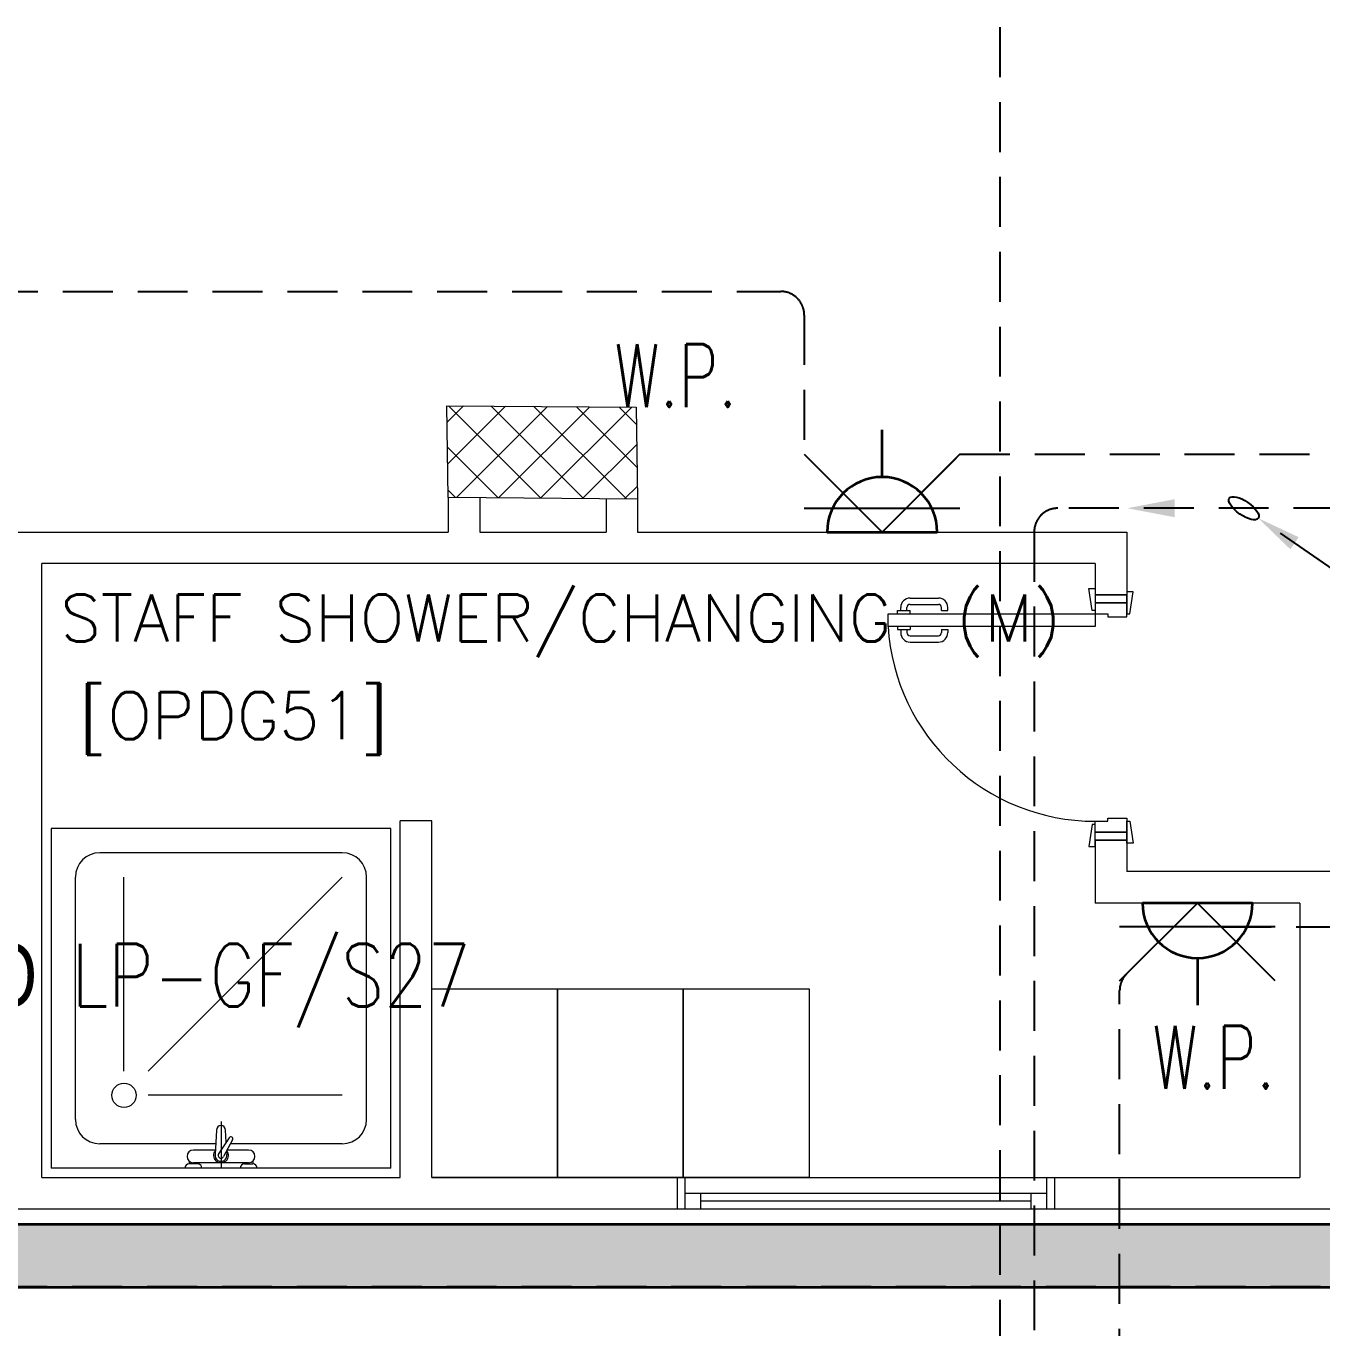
# Model space of a CAD drawing. Header units: inches. Extents: x -12418 to 57169, y -29325 to 19878.
# Drawn here: x 25478 to 29599, y -1326 to 2815 of the extents above; entities that cross this region are included whole.
import ezdxf
from ezdxf import colors
from ezdxf.entities.mleader import LeaderData, LeaderLine
from ezdxf.enums import TextEntityAlignment as Align
from ezdxf.math import Vec2, Vec3

# ---------------------------------------------------------------- set-up
doc = ezdxf.new("R2010")
doc.units = ezdxf.units.IN
doc.header["$LTSCALE"] = 25
doc.header["$MEASUREMENT"] = 0
doc.linetypes.add('DASHDOT', pattern=[25.4, 12.7, -6.35, 0, -6.35])
doc.linetypes.add('HIDDEN', pattern=[9.525, 6.35, -3.175])
doc.layers.get('0').update_dxf_attribs({"color": 8})
doc.layers.get('Defpoints').update_dxf_attribs({"color": 8})
for name, color, linetype, lineweight in [('00-Ground Floor$0$72_EGR_BASE_TEXT', 252, 'Continuous', 5), ('00-Ground Floor$0$Aluminum', 251, 'Continuous', 5), ('00-Ground Floor$0$C-HYDR-CTCH', 251, 'Continuous', 5), ('00-Ground Floor$0$Hatch', 254, 'Continuous', 5), ('00-Ground Floor$0$LOADING', 253, 'Continuous', 5), ('00-Ground Floor$0$SANIT', 250, 'Continuous', 5), ('00-Ground Floor$0$Walls', 251, 'Continuous', 5), ('00-Ground Floor$0$Wooden Joinery', 251, 'Continuous', 5), ('E-LITE-CIRC @ 100', 6, 'Continuous', 25), ('E-LITE-CLNG-CNDT', 6, 'DASHDOT', 35), ('E-LITE-EXIT-NUMB', 6, 'Continuous', 25), ('E-POWR-FLOR-CNDT', 6, 'HIDDEN', 25), ('E-POWR-FLOR-CNDT @ 100', 6, 'HIDDEN', 25), ('E-POWR-WALL @ 100', 4, 'Continuous', 35), ('T-CABL-TRAY', 251, 'Continuous', 35)]:
    doc.layers.add(name, color=color, linetype=linetype, lineweight=lineweight)
doc.styles.add('00-Ground Floor$0$SIMPLEX', font='SIMPLEX.shx', dxfattribs={"height": 150})
doc.styles.add('DC_Simplex', font='SIMPLEX.shx', dxfattribs={"width": 0.7})

# ---------------------------------------------------------------- blocks, each defined once
blk = doc.blocks.new('00-Ground Floor$0$A$C72370EFE')
at = {"layer": '00-Ground Floor$0$Wooden Joinery'}
for p, q in [((-0.01, -0.04), (-0.02, -0.04)), ((-0.01, -0.03), (-0.01, -0.07)), ((0, -0.03), (-0.01, -0.03)), ((0.04, -0.03), (0.05, -0.03)), ((0.05, -0.03), (0.05, -0.07)), ((0.05, -0.04), (0.06, -0.04)), ((-0.05, -0.07), (-0.05, -0.16)), ((-0.03, -0.07), (-0.03, -0.16)), ((-0.01, -0.06), (-0.02, -0.06)), ((0, -0.07), (-0.01, -0.07)), ((0.04, -0.07), (0.05, -0.07)), ((0.05, -0.06), (0.06, -0.06)), ((0.07, -0.07), (0.07, -0.16)), ((0.09, -0.07), (0.09, -0.16)), ((-0.01, -0.17), (-0.02, -0.17)), ((-0.01, -0.19), (-0.02, -0.19)), ((-0.01, -0.17), (-0.01, -0.19)), ((0.05, -0.17), (0.06, -0.17)), ((0.05, -0.17), (0.05, -0.19)), ((0.05, -0.19), (0.06, -0.19))]:
    blk.add_line(p, q, dxfattribs=at)
for centre, radius, start, end in [((-0.02, -0.07), 0.03, 90, 180), ((0.06, -0.07), 0.03, 0, 90), ((-0.02, -0.07), 0.01, 90, 180), ((0.06, -0.07), 0.01, 0, 90), ((-0.02, -0.16), 0.03, 180, 270), ((-0.02, -0.16), 0.01, 180, 270), ((0.06, -0.16), 0.01, 270, 0), ((0.06, -0.16), 0.03, 270, 0)]:
    blk.add_arc(centre, radius, start, end, dxfattribs=at)
blk = doc.blocks.new('00-Ground Floor$0$A$C268A7CF0')
at = {"layer": '00-Ground Floor$0$Wooden Joinery'}
for points in [[(80, 758.8), (80, 768.8), (10, 778.8), (10, 758.8)], [(740, 758.8), (740, 768.8), (810, 778.8), (810, 758.8)], [(70, 658.8), (70, 648.8), (0, 638.8), (0, 658.8)], [(120, 658.8), (120, 0), (80, 0), (80, 658.8)], [(750, 658.8), (750, 648.8), (820, 638.8), (820, 658.8)]]:
    blk.add_lwpolyline(points, close=True, dxfattribs=at)
for points in [[(45, 658.8), (45, 758.8), (20, 758.8), (20, 658.8), (45, 658.8)], [(45, 658.8), (80, 658.8), (80, 698.8), (90, 698.8), (90, 758.8), (45, 758.8), (45, 658.8)], [(775, 658.8), (740, 658.8), (740, 698.8), (730, 698.8), (730, 758.8), (775, 758.8), (775, 658.8)], [(775, 658.8), (775, 758.8), (800, 758.8), (800, 658.8), (775, 658.8)]]:
    blk.add_lwpolyline(points, dxfattribs=at)
blk.add_arc((80, 658.8), 660, 273.4748, 0, dxfattribs=at)
at = {"layer": '00-Ground Floor$0$Wooden Joinery', "xscale": 999.9999999998854, "yscale": 999.9999999998854, "zscale": 999.9999999998854, "rotation": 180}
blk.add_blockref('00-Ground Floor$0$A$C72370EFE', (120, 0), dxfattribs=at)
blk = doc.blocks.new('00-Ground Floor$0$SHOWER TRAY 80x80')
at = {"layer": '00-Ground Floor$0$SANIT'}
for p, q in [((0, 0), (0, 0.8)), ((0.8, 0.8), (0, 0.8)), ((0.8, 0), (0.8, 0.8)), ((0.1143, 0.7429), (0.6857, 0.7429)), ((0.0571, 0.4124), (0.0571, 0.6857)), ((0.7429, 0.1143), (0.7429, 0.6857)), ((0.2286, 0.6286), (0.6857, 0.6286)), ((0.1714, 0.1143), (0.1714, 0.5714)), ((0.2286, 0.5714), (0.6857, 0.1143)), ((0.01, 0.455), (0.01, 0.475)), ((0.0163, 0.475), (0.01, 0.475)), ((0.0125, 0.335), (0.0125, 0.465)), ((0.0425, 0.4133), (0.0425, 0.465)), ((0.0125, 0.455), (0.01, 0.455)), ((0.11, 0.4), (0, 0.4)), ((0.0895, 0.4105), (0.0316, 0.4139)), ((0.0715, 0.3808), (0.0334, 0.4058)), ((0.0667, 0.3728), (0.0271, 0.3939)), ((0.0407, 0.3866), (0.0316, 0.3861)), ((0.0425, 0.335), (0.0425, 0.3857)), ((0.0571, 0.1143), (0.0571, 0.3779)), ((0.0608, 0.3878), (0.0895, 0.3895)), ((0.01, 0.345), (0.01, 0.325)), ((0.0125, 0.345), (0.01, 0.345)), ((0.0163, 0.325), (0.01, 0.325)), ((0.1143, 0.0571), (0.6857, 0.0571)), ((0, 0), (0.8, 0))]:
    blk.add_line(p, q, dxfattribs=at)
blk.add_circle((0.1714, 0.6286), 0.0286, dxfattribs=at)
for centre, radius, start, end in [((0.1143, 0.6857), 0.0571, 90, 180), ((0.6857, 0.6857), 0.0571, 360, 90), ((0, 0.475), 0.01, 0, 90), ((0.0275, 0.465), 0.015, 0, 180), ((0, 0.455), 0.01, 270, 0), ((0.03, 0.4), 0.0175, 49.632, 309.2526), ((0.03, 0.4), 0.014, 83.2671, 276.7329), ((0.03, 0.4), 0.00676, 54.0423, 244.5873), ((0.0895, 0.4), 0.0105, 270, 90), ((0.0691, 0.3768), 0.00467, 239.3148, 59.3148), ((0, 0.345), 0.01, 0, 90), ((0, 0.325), 0.01, 270, 0), ((0.0275, 0.335), 0.015, 180, 0), ((0.1143, 0.1143), 0.0571, 180, 270), ((0.6857, 0.1143), 0.0571, 270, 360)]:
    blk.add_arc(centre, radius, start, end, dxfattribs=at)
blk = doc.blocks.new('00-Ground Floor$0$A$C37be4daf')
at = {"layer": '00-Ground Floor$0$Aluminum'}
for p, q in [((1416, 598.2), (216, 598.2)), ((241, 498.2), (241, 598.2)), ((291, 548.2), (291, 598.2)), ((1341, 548.2), (1341, 598.2)), ((1391, 498.2), (1391, 598.2)), ((1391, 548.2), (241, 548.2)), ((291, 573.2), (1341, 573.2)), ((1416, 498.2), (216, 498.2))]:
    blk.add_line(p, q, dxfattribs=at)
at = {"layer": '00-Ground Floor$0$Walls'}
for p, q in [((216, 498.2), (216, 598.2)), ((1416, 498.2), (1416, 598.2))]:
    blk.add_line(p, q, dxfattribs=at)
blk = doc.blocks.new('00-Ground Floor')
at = {"layer": '00-Ground Floor$0$Hatch'}
h = blk.add_hatch(dxfattribs=at)
h.set_pattern_fill('ANSI37', color=256, scale=30)
h.set_pattern_definition([(45, (-1981.42, -13099.68), (-67.35192, 67.35192), []), (135, (-1981.42, -13099.68), (-67.35192, -67.35192), [])])
h.paths.add_polyline_path([(48971.2, 8818.2), (48367.3, 8810.1), (48371.2, 8521.7), (48975.1, 8529.8)])
h.paths.add_polyline_path([(41810.5, 8810.5), (41227, 8805), (41207, 8513.7), (41790.5, 8519.1)])
h.paths.add_polyline_path([(27433.5, 8803.1), (26834.4, 8799), (26828.7, 8506), (27427.8, 8510)])
h.paths.add_polyline_path([(34618.7, 8805.3), (34017.5, 8797.8), (34009.3, 8512.1), (34610.5, 8519.6)])
h.paths.add_polyline_path([(20214.3, 8812.4), (19607.8, 8790.5), (19622.4, 8498), (20228.8, 8519.8)])
h.paths.add_polyline_path([(13477.7, 8802), (12255.7, 8825.9), (12249.3, 8529.8), (13471.3, 8505.8)])
h.paths.add_polyline_path([(13491.8, 1601.9), (12276.8, 1586.2), (12263.3, 1293.7), (13478.3, 1309.4)])
h.paths.add_polyline_path([(13465.7, -5591.3), (12262.6, -5607.3), (12256.9, -5900.3), (13460, -5884.3)])
h.paths.add_polyline_path([(13484.2, -12790), (12287.5, -12801.4), (12290.4, -13095.9), (13487, -13084.4)])
h.paths.add_polyline_path([(5849.2, -12787.9), (5245.6, -12791.6), (5256.3, -13077.1), (5859.8, -13073.4)])
h.paths.add_polyline_path([(5833.8, -5589.9), (5236.9, -5588.3), (5236.8, -5889.5), (5833.6, -5891)])
h.paths.add_polyline_path([(5843.6, 1599.7), (5224.3, 1600.9), (5213.7, 1298), (5833, 1296.7)])
h.paths.add_polyline_path([(5820.3, 8779.1), (5219.7, 8793.5), (5216, 8503.9), (5816.7, 8489.4)])
h.paths.add_polyline_path([(-1378.8, 8777.2), (-1981.4, 8799.9), (-1979.5, 8511.6), (-1376.9, 8488.9)])
h.paths.add_polyline_path([(-1371.1, -5601.1), (-1973.1, -5608.1), (-1969.7, -5899.7), (-1367.7, -5892.7)])
h.paths.add_polyline_path([(-1353.5, -12795.7), (-1951.9, -12796.7), (-1947.1, -13097.4), (-1348.7, -13096.4)])
h.paths.add_polyline_path([(20233.2, -12782.5), (19627.5, -12795.4), (19633.2, -13096.6), (20238.9, -13083.7)])
h.paths.add_polyline_path([(20226.6, -5590), (19632.3, -5607.6), (19634.4, -5904.1), (20228.7, -5886.6)])
h.paths.add_polyline_path([(20217.9, 1618), (19619, 1610.4), (19623, 1310.2), (20221.9, 1317.9)])
h.paths.add_polyline_path([(27418.3, 1602.8), (26816.3, 1607.5), (26820.6, 1315.3), (27422.5, 1310.7)])
h.paths.add_polyline_path([(27422, -5579.9), (26818.1, -5597.5), (26831.6, -5897.5), (27431.7, -5876.5)])
h.paths.add_polyline_path([(27438.1, -12795.9), (26834.3, -12789.3), (26831.9, -13075), (27435.7, -13081.6)])
h.paths.add_polyline_path([(34636.6, -12785.4), (34039.3, -12800), (34048.3, -13099.7), (34645.6, -13085.1)])
h.paths.add_polyline_path([(34629.3, -5597.1), (34028, -5595.2), (34029.2, -5892.4), (34630.4, -5894.3)])
h.paths.add_polyline_path([(34592.8, 1606.7), (34012, 1611.4), (34031.7, 1321.6), (34612.5, 1316.9)])
h.paths.add_polyline_path([(41796.2, 1606), (41198.6, 1619.8), (41200.6, 1327.8), (41798.2, 1314.1)])
h.paths.add_polyline_path([(41797.2, -5592.6), (41228.8, -5600.2), (41230.6, -5894.3), (41799, -5886.7)])
h.paths.add_polyline_path([(41834.3, -12789.7), (41229, -12792.4), (41230.4, -13096.9), (41835.6, -13094.3)])
h.paths.add_polyline_path([(49008.5, -12790.2), (48420.5, -12774.1), (48407.3, -13081.4), (48995.3, -13097.4)])
h.paths.add_polyline_path([(48992.7, -5590.8), (48389.5, -5589.7), (48387.5, -5886.2), (48990.7, -5887.3)])
at = {"layer": '00-Ground Floor$0$C-HYDR-CTCH', "flags": 128}
blk.add_lwpolyline([(26816.3, 1607.5), (27418.3, 1602.8), (27422.5, 1310.7), (26820.6, 1315.3), (26816.3, 1607.5)], dxfattribs=at)
at = {"layer": '00-Ground Floor$0$LOADING', "elevation": 0}
for points in [[(27167.9, -847.4), (26767.9, -847.4), (26767.9, -247.4), (27167.9, -247.4)], [(27567.9, -847.4), (27167.9, -847.4), (27167.9, -247.4), (27567.9, -247.4)], [(27967.9, -847.4), (27567.9, -847.4), (27567.9, -247.4), (27967.9, -247.4)]]:
    blk.add_lwpolyline(points, close=True, dxfattribs=at)
at = {"layer": '00-Ground Floor$0$Walls'}
for p, q in [((26820.6, 1315.3), (26820.6, 1205.7)), ((26920.6, 1314.6), (26920.6, 1205.7)), ((27322.5, 1311.4), (27322.5, 1205.7)), ((27422.5, 1310.7), (27422.5, 1205.7)), ((23277.9, 1205.7, 0), (26820.6, 1205.7)), ((26920.6, 1205.7), (27322.5, 1205.7)), ((27422.5, 1205.7), (28977.9, 1205.7, 0)), ((28977.9, 1205.7, 0), (28977.9, 1005.7, 0)), ((28877.9, 1105.7, 0), (25527.9, 1105.7, 0)), ((25527.9, -847.4, 0), (25527.9, 1105.7, 0)), ((28877.9, 1105.7, 0), (28877.9, 1005.7, 0)), ((28877.9, 1005.7, 0), (28977.9, 1005.7, 0)), ((26767.9, 287.6, 0), (26667.9, 287.6, 0)), ((26667.9, -847.4, 0), (26667.9, 287.6, 0)), ((26767.9, -847.4, 0), (26767.9, 287.6, 0)), ((28877.9, 225.7, 0), (28877.9, 25.7, 0)), ((28877.9, 225.7, 0), (28977.9, 225.7, 0)), ((28977.9, 225.7, 0), (28977.9, 125.7, 0)), ((30177.9, 125.7, 0), (28977.9, 125.7, 0)), ((29527.9, 25.7, 0), (28877.9, 25.7, 0)), ((29527.9, 25.7, 0), (29527.9, -847.4, 0)), ((25527.9, -847.4, 0), (26667.9, -847.4, 0)), ((26767.9, -847.4, 0), (29527.9, -847.4, 0)), ((17732.9, -947.4, 0), (43417.9, -947.4, 0))]:
    blk.add_line(p, q, dxfattribs=at)
at = {"rotation": 180}
blk.add_blockref('00-Ground Floor$0$A$C37be4daf', (28963.9, -349.2, 0), dxfattribs=at)
at = {"layer": '00-Ground Floor$0$SANIT', "xscale": 1350.000000000878, "yscale": 1350.000000000878, "zscale": 1350.000000000878, "rotation": 90.00000000000001}
blk.add_blockref('00-Ground Floor$0$SHOWER TRAY 80x80', (26637.9, -817.4, 0), dxfattribs=at)
at = {"layer": '00-Ground Floor$0$Wooden Joinery', "rotation": 270}
blk.add_blockref('00-Ground Floor$0$A$C268A7CF0', (28219.1, 1025.7, 0), dxfattribs=at)
at = {"layer": '00-Ground Floor$0$72_EGR_BASE_TEXT', "char_height": 150, "attachment_point": 2, "style": '00-Ground Floor$0$SIMPLEX'}
for s, insert in [('STAFF SHOWER/CHANGING  (M)', (27178.3, 1007.2)), ('[OPDG51]', (26138.3, 696.7, 0))]:
    blk.add_mtext(s, dxfattribs=dict(at, insert=insert))
blk = doc.blocks.new('*U54')
blk.add_line((-1.75, 0), (-3.25, 0))
blk.add_lwpolyline([(0, 1.75, 1), (0, -1.75)], format="xyb", close=True)
at = {"layer": 'Defpoints'}
for p, q in [((-2.475, 2.475), (0, 0)), ((-0.758, -2.475), (-0.758, 2.475)), ((-2.475, -2.475), (0, 0))]:
    blk.add_line(p, q, dxfattribs=at)
at = {"layer": 'E-LITE-EXIT-NUMB', "style": 'DC_Simplex', "width": 0.7, "flags": 8}
blk.add_attdef('TYPE', text='', height=2, rotation=360, dxfattribs=at).set_placement((-2.682, 5.238), align=Align.RIGHT)
blk.add_attdef('CIRCUIT', (2.682, 5.238), '', height=2, rotation=360, dxfattribs=at)
blk = doc.blocks.new('*U50')
blk.add_line((1.75, 0), (3.25, 0))
blk.add_lwpolyline([(0, -1.75, 1), (0, 1.75)], format="xyb", close=True)
at = {"layer": 'Defpoints'}
for p, q in [((2.475, 2.475), (0, 0)), ((0.758, 2.475), (0.758, -2.475)), ((2.475, -2.475), (0, 0))]:
    blk.add_line(p, q, dxfattribs=at)
at = {"layer": 'E-LITE-EXIT-NUMB', "style": 'DC_Simplex', "width": 0.7, "flags": 8}
blk.add_attdef('TYPE', text='', height=2, rotation=360, dxfattribs=at).set_placement((-2.682, 5.238), align=Align.RIGHT)
blk.add_attdef('CIRCUIT', (2.682, 5.238), '', height=2, rotation=360, dxfattribs=at)
blk = doc.blocks.new('ARR0W')
at = {"color": 45}
blk.add_ellipse((0, 0), major_axis=(0.4, 0), ratio=0.4, dxfattribs=at)
at = {"color": 45, "ltscale": 0.5}
blk.add_solid([(-1.4, 0.167), (-0.4, 0), (-1.4, -0.167)], dxfattribs=at)
blk = doc.blocks.new('*U60')
blk.add_hatch(color=256).paths.add_polyline_path([(0, -0.287), (1.5, 0), (0, 0.287)])
blk = doc.blocks.new('*U77')
at = {"lineweight": 0}
h = blk.add_hatch(dxfattribs=at)
h.set_pattern_fill('HEX', color=253, scale=8, angle=180, style=0)
h.set_pattern_definition([(180, (-22747.74, -3e-10), (6e-13, -43.99409), [25.4, -50.8]), (300, (-22747.74, -3e-10), (38.1, 21.997045), [25.4, -50.8]), (240, (-22773.14, -3e-10), (38.1, -21.997045), [25.4, -50.8])])
h.paths.add_polyline_path([(-7250, 200), (-7250, 0), (0, 0), (0, 200)])
at = {"color": 0}
for p, q in [((0, 200), (-7250, 200)), ((-7250, 0), (-7250, 200)), ((0, 0), (0, 200)), ((0, 0), (-7250, 0))]:
    blk.add_line(p, q, dxfattribs=at)
blk = doc.blocks.new('A$C767e6835')
at = {"layer": 'T-CABL-TRAY', "linetype": 'Continuous', "xscale": -1, "rotation": 180}
blk.add_blockref('*U77', (11000, 1850), dxfattribs=at)

msp = doc.modelspace()

# ---------------------------------------------------------------- linework, layer by layer
at = {"layer": 'E-POWR-FLOR-CNDT', "elevation": 0}
for points in [[(19999.5, -3101.1), (21223.7, -1966.6, -0.189046), (21274.7, -1946.7), (28500.2, -1946.7, 0.414214), (28575.2, -1871.7), (28575.2, 8850.1, -0.414214), (28650.2, 8925.1), (30470.8, 8925.1), (30594.6, 9048.8)], [(28324, 1329.4), (28447.7, 1453.2), (29855.4, 1453.2, 0.414214), (29930.4, 1528.2), (29930.4, 7591.6), (30054.2, 7715.4)], [(22900.4, 1329.4), (22900.4, 1896, -0.414214), (22975.4, 1971), (27877.7, 1971, -0.414214), (27952.7, 1896), (27952.7, 1453.2), (28076.5, 1329.4)], [(30619.7, 1281.5), (28758.6, 1281.5, 0.414214), (28683.6, 1206.5), (28683.6, -1917.5, -0.414214), (28608.6, -1992.5), (21273.8, -1992.5, 0.183828), (21224, -2011.5), (19999.5, -3101.1)], [(19999.5, -3101.1), (21224.2, -2056.3, -0.178427), (21272.9, -2038.4), (28880.4, -2038.4, 0.414214), (28955.4, -1963.4), (28955.4, -252.9, -0.198912), (28977.4, -199.8), (29079.2, -98.1)]]:
    msp.add_lwpolyline(points, format="xyb", dxfattribs=at)
for points in [[(29278.7, -50.1), (29877.1, -50.1)], [(34717.9, -1071.2), (34594.2, -1194.9), (25427.9, -1194.9), (25304.2, -1071.2)]]:
    msp.add_lwpolyline(points, dxfattribs=at)

# ---------------------------------------------------------------- block references
at = {"layer": 'E-LITE-CLNG-CNDT'}
msp.add_blockref('00-Ground Floor', (0, 0), dxfattribs=at)
at = {"layer": 'E-POWR-FLOR-CNDT'}
msp.add_blockref('A$C767e6835', (20099.5, -2847.4, 0.4), dxfattribs=at)
at = {"layer": 'E-POWR-FLOR-CNDT @ 100', "xscale": 100, "yscale": 100, "zscale": 100, "rotation": 180}
msp.add_blockref('*U60', (29130.1, 1281.5, 0), dxfattribs=at)
at = {"layer": 'E-POWR-WALL @ 100'}
ref = msp.add_blockref('*U50', (28200.2, 1205.7, 0), dxfattribs=dict(at, xscale=100, yscale=100, zscale=100, rotation=90.00000000000001))
ref.add_attrib('TYPE', 'W.P.', dxfattribs={"layer": 'E-LITE-EXIT-NUMB', "height": 200, "style": 'DC_Simplex', "width": 0.7, "flags": 8}).set_placement((27739, 1603.2), align=Align.RIGHT)
ref = msp.add_blockref('*U54', (29202.9, 25.7, 0), dxfattribs=dict(at, xscale=100, yscale=100, zscale=100, rotation=90.00000000000001))
ref.add_attrib('TYPE', 'W.P.', dxfattribs={"layer": 'E-LITE-EXIT-NUMB', "height": 200, "style": 'DC_Simplex', "width": 0.7, "flags": 8}).set_placement((29449.8, -564.9, 0), align=Align.RIGHT)

# ---------------------------------------------------------------- leaders
at = {"layer": 'E-LITE-CIRC @ 100'}
ml = msp.add_multileader_mtext('Standard', dxfattribs=at)
ml.set_content('{\\Fdc_el_romans|c0;\\W0.8;TO\\Fromans|c0; \\Fsimplex|c0;LP-GF/S30}', color=256, style='DC_Simplex')
ml.set_leader_properties()
ml.set_arrow_properties(name='ARR0W')
ml.build(insert=Vec2(0, 0))
ml.multileader.update_dxf_attribs({"dogleg_length": 200, "arrow_head_size": 140, "scale": 100})
ctx = ml.context
ctx.base_point, ctx.scale, ctx.char_height, ctx.arrow_head_size, ctx.landing_gap_size, ctx.plane_origin, ctx.plane_x_axis, ctx.plane_y_axis = Vec3(30111.6, 830.9), 100, 200, 140, 140, Vec3(46345.4, -4163), Vec3(1, 0.000001, 0), Vec3(-0.000001, 1, 0)
notes = []
notes.append((ctx, [(0, (1, 1, 0), (30002.8, 830.9), (1, 0.000001, 0), 108.8, [(0, [(29350.2, 1281.5)], 0, [])])]))
ctx.mtext.insert, ctx.mtext.text_direction, ctx.mtext.rotation, ctx.mtext.flow_direction = Vec3(30251.6, 964.3), Vec3(1, 0.000001, 0), 0.000001, 5
ml = msp.add_multileader_mtext('Standard', dxfattribs=at)
ml.set_content('{\\Fdc_el_romans|c0;\\W0.8;TO\\Fromans|c0; \\Fsimplex|c0;LP-GF/S27}', color=256, style='DC_Simplex')
ml.set_leader_properties()
ml.set_arrow_properties(name='ARR0W')
ml.build(insert=Vec2(0, 0))
ml.multileader.update_dxf_attribs({"dogleg_length": 200, "arrow_head_size": 140, "scale": 100})
ctx = ml.context
ctx.base_point, ctx.scale, ctx.char_height, ctx.arrow_head_size, ctx.landing_gap_size, ctx.plane_origin, ctx.plane_x_axis, ctx.plane_y_axis = Vec3(25076.1, -237.3), 100, 200, 140, 140, Vec3(41439.2, -4886.3), Vec3(1, 0.000001, 0), Vec3(-0.000001, 1, 0)
notes.append((ctx, [(0, (1, 1, 0), (24967.3, -237.3), (1, 0.000001, 0), 108.8, [(0, [(24827.9, 558.2)], 0, [])])]))
ctx.mtext.insert, ctx.mtext.text_direction, ctx.mtext.rotation, ctx.mtext.flow_direction = Vec3(25216.1, -103.9), Vec3(1, 0.000001, 0), 0.000001, 5
for ctx, leaders in notes:
    for number, flags, end, landing, length, lines in leaders:
        leader = LeaderData()
        leader.index, (leader.has_last_leader_line, leader.has_dogleg_vector, leader.attachment_direction) = number, flags
        leader.last_leader_point, leader.dogleg_vector, leader.dogleg_length = Vec3(end), Vec3(landing), length
        for number, points, colour, breaks in lines:
            line = LeaderLine()
            line.index, line.vertices, line.color, line.breaks = number, Vec3.list(points), colors.encode_raw_color(colour), breaks
            leader.lines.append(line)
        ctx.leaders.append(leader)

doc.saveas('drawing.dxf')
